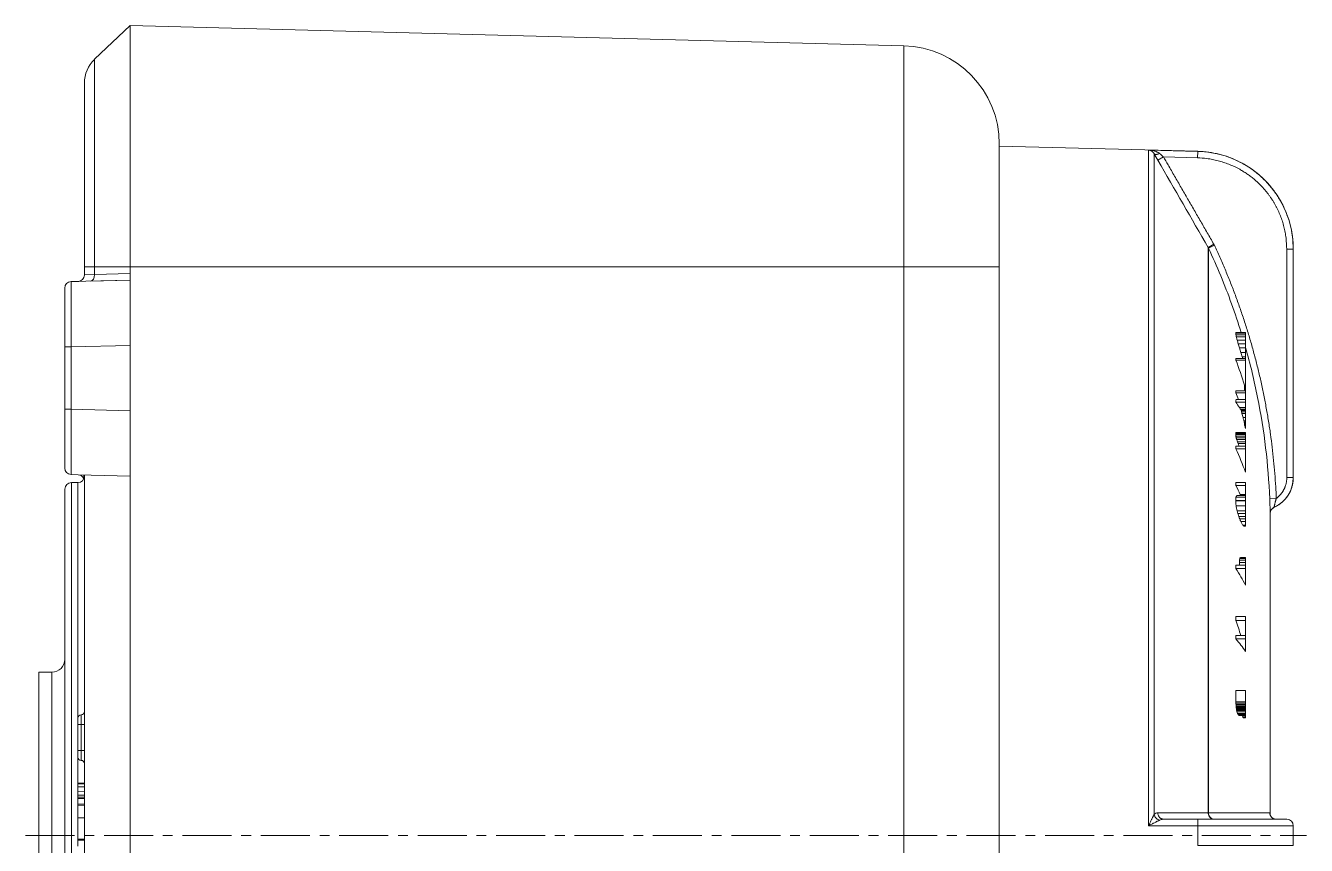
# Model space of a CAD drawing. Header units: millimetres. Extents: x -678 to 749, y -406 to 604.
# Drawn here: x 203.8 to 399.8, y -1.5 to 123.9 of the extents above; entities that cross this region are included whole.
import ezdxf

# ---------------------------------------------------------------- set-up
doc = ezdxf.new("R2010")
doc.units = ezdxf.units.MM
doc.linetypes.add('K5LT_AXLED', pattern=[12, 7.5, -1.5, 1.5, -1.5])
doc.linetypes.add('K5LT_THIN', pattern=[0])

# ---------------------------------------------------------------- blocks, each defined once
blk = doc.blocks.new('U10')
at = {"color": 7, "linetype": 'K5LT_THIN', "lineweight": 18}
for p, q in [((219.8, 123.93), (214.36, 118.77)), ((219.8, 123.93), (338.19, 120.83)), ((219.8, 123.93), (219.8, 87)), ((338.19, 120.83), (338.19, 87)), ((214.36, 118.77), (214.36, 87)), ((212.8, 115.14), (212.8, 87)), ((352.8, 105.83), (352.8, 87)), ((352.8, 105.5), (383.19, 104.7)), ((352.8, 105.5), (352.8, -69.58)), ((375.64, 104.89), (375.64, 1.51)), ((383.19, 104.69), (375.64, 104.89)), ((376.48, 104.35), (376.48, 3.21)), ((383.16, 103.69), (383.19, 104.69)), ((383.19, 104.69), (383.19, 104.7)), ((377.07, 103.33), (377.93, 103.83)), ((383.16, 103.69), (377.93, 103.83)), ((384.78, 89.97), (385.64, 90.47)), ((385.72, 90.32), (384.82, 89.89)), ((384.78, 89.97), (384.78, 3.48)), ((384.82, 89.89), (384.82, 3.48)), ((396.8, 54.79), (396.8, 89.7)), ((397.8, 89.7), (396.8, 89.7)), ((397.8, 89.7), (397.8, 89.71)), ((397.8, 54.79), (397.8, 89.7)), ((212.8, 87), (212.8, 85.79)), ((212.8, 87), (214.36, 87)), ((219.8, 87), (214.36, 87)), ((214.36, 87), (214.36, 85.84)), ((219.8, 87), (338.19, 87)), ((219.8, 87), (219.8, 85.98)), ((338.19, -87), (338.19, 87)), ((338.19, 87), (352.8, 87)), ((352.8, -87), (352.8, 87)), ((219.8, 85), (210.77, 84.76)), ((211.82, 84.79), (210.77, 84.76)), ((214.36, 85.84), (212.8, 85.79)), ((212.8, 85.78), (212.8, 85.79)), ((212.8, 85.79), (212.8, 85.79)), ((219.8, 85), (213.69, 84.84)), ((219.8, 85.98), (214.36, 85.84)), ((219.8, 85), (219.8, 85.98)), ((219.8, 85), (219.8, 75)), ((209.79, 74.77), (209.79, 83.76)), ((209.79, 74.77), (209.79, 83.76)), ((388.99, 76.87), (390.5, 76.87)), ((389.02, 76.95), (390.5, 76.95)), ((389.02, 76.64), (390.5, 76.64)), ((390.5, 76.95), (390.5, 76.87)), ((390.5, 76.87), (390.5, 76.64)), ((390.5, 76.64), (390.5, 76.29)), ((210.77, 74.77), (209.79, 74.77)), ((209.79, 74.77), (209.79, 65.23)), ((219.8, 75), (210.77, 74.77)), ((210.77, 74.77), (210.77, 65.23)), ((219.8, 65), (219.8, 75)), ((389.09, 76.29), (390.5, 76.29)), ((389.21, 75.82), (390.5, 75.82)), ((389.37, 75.24), (390.5, 75.24)), ((389.56, 74.62), (390.5, 74.62)), ((390.5, 76.29), (390.5, 75.82)), ((390.5, 75.82), (390.5, 75.24)), ((390.5, 75.24), (390.5, 74.62)), ((390.5, 74.62), (390.5, 73.92)), ((389.02, 73), (390.5, 73)), ((389.02, 72.75), (390.5, 72.75)), ((389.78, 73.92), (390.5, 73.92)), ((389.99, 73.26), (390.5, 73.26)), ((390.5, 73.92), (390.5, 73.26)), ((390.5, 73.26), (390.5, 73)), ((390.5, 73), (390.5, 72.75)), ((390.5, 72.75), (390.5, 68.91)), ((390.33, 68.91), (390.5, 68.91)), ((390.5, 68.91), (390.5, 68.28)), ((389.02, 68.06), (390.5, 68.06)), ((389.02, 67.72), (390.5, 67.72)), ((389.02, 66.71), (390.5, 66.71)), ((390.33, 68.28), (390.5, 68.28)), ((390.4, 68.06), (390.33, 68.28)), ((390.5, 68.28), (390.5, 68.06)), ((390.5, 68.06), (390.5, 67.72)), ((390.5, 67.72), (390.5, 66.71)), ((390.5, 66.71), (390.5, 66.29)), ((209.79, 65.23), (210.77, 65.23)), ((209.79, 56.24), (209.79, 65.23)), ((209.79, 56.24), (209.79, 65.23)), ((210.77, 65.23), (219.8, 65)), ((219.8, 65), (219.8, 55)), ((389.01, 66.29), (390.5, 66.29)), ((389.54, 65.48), (390.5, 65.48)), ((389.74, 65.22), (390.5, 65.22)), ((389.77, 65.2), (390.5, 65.2)), ((389.84, 65.03), (390.5, 65.03)), ((389.88, 64.82), (390.5, 64.82)), ((390.5, 66.29), (390.5, 65.48)), ((390.5, 65.48), (390.5, 65.22)), ((390.5, 65.22), (390.5, 65.2)), ((390.5, 65.2), (390.5, 65.03)), ((390.5, 65.03), (390.5, 64.82)), ((390.5, 64.82), (390.5, 64.6)), ((389.94, 64.6), (390.5, 64.6)), ((390.11, 63.96), (390.5, 63.96)), ((390.25, 63.46), (390.5, 63.46)), ((390.29, 63.25), (390.5, 63.25)), ((390.3, 63.23), (390.29, 63.25)), ((390.3, 63.23), (390.5, 63.23)), ((390.32, 63.07), (390.5, 63.07)), ((390.33, 62.89), (390.5, 62.89)), ((390.33, 62.89), (390.5, 62.89)), ((390.33, 62.89), (390.33, 62.89)), ((390.33, 62.89), (390.5, 62.89)), ((390.33, 62.89), (390.33, 62.89)), ((390.33, 62.89), (390.33, 62.89)), ((390.33, 62.89), (390.33, 62.89)), ((390.33, 62.89), (390.5, 62.89)), ((390.33, 62.89), (390.5, 62.89)), ((390.33, 62.88), (390.33, 62.89)), ((390.33, 62.87), (390.33, 62.88)), ((390.33, 62.88), (390.5, 62.88)), ((390.33, 62.88), (390.33, 62.88)), ((390.33, 62.88), (390.5, 62.88)), ((390.33, 62.87), (390.5, 62.87)), ((390.33, 62.86), (390.33, 62.87)), ((390.33, 62.85), (390.33, 62.86)), ((390.33, 62.86), (390.5, 62.86)), ((390.33, 62.85), (390.5, 62.85)), ((390.33, 62.84), (390.33, 62.85)), ((390.33, 62.83), (390.33, 62.84)), ((390.33, 62.84), (390.5, 62.84)), ((390.33, 62.83), (390.33, 62.83)), ((390.33, 62.82), (390.33, 62.83)), ((390.33, 62.83), (390.5, 62.83)), ((390.33, 62.83), (390.5, 62.83)), ((390.33, 62.82), (390.5, 62.82)), ((390.33, 62.8), (390.33, 62.82)), ((390.33, 62.8), (390.5, 62.8)), ((390.33, 62.79), (390.33, 62.8)), ((390.33, 62.79), (390.5, 62.79)), ((390.33, 62.78), (390.33, 62.79)), ((390.33, 62.77), (390.33, 62.78)), ((390.33, 62.78), (390.5, 62.78)), ((390.33, 62.78), (390.33, 62.78)), ((390.33, 62.78), (390.5, 62.78)), ((390.33, 62.77), (390.5, 62.77)), ((390.33, 62.76), (390.33, 62.77)), ((390.33, 62.77), (390.5, 62.77)), ((390.33, 62.77), (390.33, 62.77)), ((390.33, 62.76), (390.33, 62.76)), ((390.33, 62.76), (390.5, 62.76)), ((390.33, 62.76), (390.5, 62.76)), ((390.5, 64.6), (390.5, 63.96)), ((390.5, 63.96), (390.5, 63.46)), ((390.5, 63.46), (390.5, 63.25)), ((390.5, 63.25), (390.5, 63.23)), ((390.5, 63.23), (390.5, 63.07)), ((390.5, 63.07), (390.5, 62.89)), ((390.5, 62.89), (390.5, 62.89)), ((390.5, 62.89), (390.5, 62.89)), ((390.5, 62.89), (390.5, 62.89)), ((390.5, 62.89), (390.5, 62.88)), ((390.5, 62.89), (390.5, 62.89)), ((390.5, 62.88), (390.5, 62.88)), ((390.5, 62.88), (390.5, 62.87)), ((390.5, 62.87), (390.5, 62.86)), ((390.5, 62.86), (390.5, 62.85)), ((390.5, 62.85), (390.5, 62.84)), ((390.5, 62.84), (390.5, 62.83)), ((390.5, 62.83), (390.5, 62.82)), ((390.5, 62.83), (390.5, 62.83)), ((390.5, 62.82), (390.5, 62.8)), ((390.5, 62.8), (390.5, 62.79)), ((390.5, 62.79), (390.5, 62.78)), ((390.5, 62.78), (390.5, 62.77)), ((390.5, 62.78), (390.5, 62.78)), ((390.5, 62.77), (390.5, 62.76)), ((390.5, 62.77), (390.5, 62.77)), ((390.5, 62.76), (390.5, 62.3)), ((390.5, 62.76), (390.5, 62.76)), ((388.99, 61.5), (390.5, 61.5)), ((388.99, 61.38), (390.5, 61.38)), ((389.01, 61.65), (390.5, 61.65)), ((389.01, 61.13), (390.5, 61.13)), ((389.06, 60.87), (390.5, 60.87)), ((390.49, 62.3), (390.5, 62.3)), ((390.5, 61.65), (390.5, 61.5)), ((390.5, 61.5), (390.5, 61.38)), ((390.5, 61.38), (390.5, 61.13)), ((390.5, 61.13), (390.5, 60.87)), ((390.5, 60.87), (390.5, 60.58)), ((389.02, 59.6), (390.5, 59.6)), ((389.02, 59.19), (390.5, 59.19)), ((389.13, 60.58), (390.5, 60.58)), ((389.24, 60.27), (390.5, 60.27)), ((389.35, 59.97), (390.5, 59.97)), ((390.5, 60.58), (390.5, 60.27)), ((390.5, 60.27), (390.5, 59.97)), ((390.5, 59.97), (390.5, 59.6)), ((390.5, 59.6), (390.5, 59.19)), ((390.5, 59.19), (390.5, 55.59)), ((211.82, 55.21), (210.77, 55.24)), ((210.77, 55.24), (211.82, 55.21)), ((211.82, 55.21), (219.8, 55)), ((212.8, 55.18), (212.8, -55.18)), ((219.8, 55), (219.8, -55)), ((390.49, 55.59), (390.5, 55.59)), ((209.8, 0), (209.8, 53)), ((211.8, 54), (210.8, 54)), ((210.8, 0), (210.8, 54)), ((211.8, 17.99), (211.8, 54)), ((389, 54.01), (390.5, 54.01)), ((389.01, 53.54), (390.5, 53.54)), ((390.5, 54.01), (390.5, 53.54)), ((390.5, 53.54), (390.5, 52.19)), ((396.8, 54.79), (397.8, 54.79)), ((397.8, 54.79), (397.8, 54.79)), ((388.99, 51.29), (390.5, 51.29)), ((388.99, 51.21), (388.99, 51.29)), ((388.99, 51.21), (390.5, 51.21)), ((389.05, 51.8), (390.5, 51.8)), ((389.18, 52.01), (390.5, 52.01)), ((389.22, 52.01), (390.5, 52.01)), ((389.68, 52.19), (390.5, 52.19)), ((389.68, 52.01), (389.68, 52.19)), ((390.5, 52.19), (390.5, 52.01)), ((390.5, 52.01), (390.5, 52.01)), ((390.5, 52.01), (390.5, 51.8)), ((390.5, 51.8), (390.5, 51.29)), ((390.5, 51.29), (390.5, 51.21)), ((390.5, 51.21), (390.5, 50.47)), ((394.19, 51.54), (395.19, 51.58)), ((389.05, 50.47), (390.5, 50.47)), ((389.2, 49.68), (390.5, 49.68)), ((389.32, 49.26), (390.5, 49.26)), ((390.5, 50.47), (390.5, 49.68)), ((390.5, 49.68), (390.5, 49.26)), ((390.5, 49.26), (390.5, 48.83)), ((394.85, 50.23), (394.85, 50.23)), ((394.85, 50.23), (394.85, 50.23)), ((389.45, 48.83), (390.5, 48.83)), ((389.6, 48.44), (390.5, 48.44)), ((389.78, 48.04), (390.5, 48.04)), ((390.1, 47.48), (390.5, 47.48)), ((390.3, 47.34), (390.5, 47.34)), ((390.5, 48.83), (390.5, 48.44)), ((390.5, 48.44), (390.5, 48.04)), ((390.5, 48.04), (390.5, 47.48)), ((390.5, 47.48), (390.5, 47.34)), ((394.28, 47.5), (394.28, 3.1)), ((394.28, 43.88), (394.28, 47.5)), ((389.02, 41.38), (390.5, 41.38)), ((389.55, 41.78), (390.5, 41.78)), ((389.56, 42.15), (390.5, 42.15)), ((389.62, 42.4), (390.5, 42.4)), ((389.7, 42.52), (390.5, 42.52)), ((389.74, 42.53), (390.5, 42.53)), ((390.5, 42.53), (390.5, 42.52)), ((390.5, 42.52), (390.5, 42.4)), ((390.5, 42.4), (390.5, 42.15)), ((390.5, 42.15), (390.5, 41.78)), ((390.5, 41.78), (390.5, 41.38)), ((390.5, 41.38), (390.5, 40.85)), ((389.02, 40.85), (390.5, 40.85)), ((390.5, 40.85), (390.5, 38.32)), ((390.49, 38.32), (390.5, 38.32)), ((389.01, 33.5), (390.5, 33.5)), ((390.5, 33.5), (390.5, 32.92)), ((389.02, 32.92), (390.5, 32.92)), ((390.5, 32.92), (390.5, 30.61)), ((389.01, 30.09), (390.5, 30.09)), ((389.02, 30.61), (390.5, 30.61)), ((390.5, 30.61), (390.5, 30.09)), ((390.5, 30.09), (390.5, 28.19)), ((390.49, 28.19), (390.5, 28.19)), ((207.8, 25), (205.8, 25)), ((205.8, 0), (205.8, 25)), ((207.8, 0), (207.8, 25)), ((389.02, 22.22), (390.5, 22.22)), ((390.5, 22.22), (390.5, 20.47)), ((389.02, 20.47), (390.5, 20.47)), ((389.02, 20.25), (390.5, 20.25)), ((389.03, 20.06), (390.5, 20.06)), ((389.04, 19.87), (390.5, 19.87)), ((389.05, 19.71), (390.5, 19.71)), ((390.5, 20.47), (390.5, 20.25)), ((390.5, 20.25), (390.5, 20.06)), ((390.5, 20.06), (390.5, 19.87)), ((390.5, 19.87), (390.5, 19.71)), ((390.5, 19.71), (390.5, 19.55)), ((211.8, 17), (211.8, 17.99)), ((212.31, 18.49), (212.29, 18.49)), ((212.29, 17), (212.29, 18.49)), ((212.31, 17), (212.31, 18.49)), ((389.06, 19.55), (390.5, 19.55)), ((389.08, 19.41), (390.5, 19.41)), ((389.1, 19.27), (390.5, 19.27)), ((389.12, 19.15), (390.5, 19.15)), ((389.18, 18.93), (390.5, 18.93)), ((389.27, 18.7), (390.5, 18.7)), ((389.36, 18.52), (390.5, 18.52)), ((389.47, 18.4), (390.5, 18.4)), ((389.57, 18.36), (390.5, 18.36)), ((390.05, 18.18), (390.5, 18.18)), ((390.14, 18.07), (390.5, 18.07)), ((390.22, 18.03), (390.5, 18.03)), ((390.5, 19.55), (390.5, 19.41)), ((390.5, 19.41), (390.5, 19.27)), ((390.5, 19.27), (390.5, 19.15)), ((390.5, 19.15), (390.5, 18.93)), ((390.5, 18.93), (390.5, 18.7)), ((390.5, 18.7), (390.5, 18.52)), ((390.5, 18.52), (390.5, 18.4)), ((390.5, 18.4), (390.5, 18.36)), ((390.5, 18.36), (390.5, 18.18)), ((390.5, 18.18), (390.5, 18.07)), ((390.5, 18.07), (390.5, 18.03)), ((211.8, 13), (211.8, 17)), ((212.29, 17), (211.8, 17)), ((212.31, 17), (212.29, 17)), ((212.29, 13), (212.29, 17)), ((212.31, 17), (212.31, 13)), ((212.8, 17), (212.31, 17)), ((212.29, 13), (211.8, 13)), ((211.8, 12.01), (211.8, 13)), ((211.8, 8.01), (211.8, 12.01)), ((212.31, 13), (212.29, 13)), ((212.29, 11.51), (212.29, 13)), ((212.31, 11.51), (212.31, 13)), ((212.8, 13), (212.31, 13)), ((212.31, 11.51), (212.29, 11.51)), ((212.8, 8.03), (211.8, 8.01)), ((211.8, 8.01), (211.8, 7.88)), ((212.8, 7.91), (211.8, 7.88)), ((211.8, 7.47), (211.8, 7.88)), ((212.8, 7.48), (211.8, 7.47)), ((211.8, 6.75), (211.8, 7.47)), ((212.8, 6.77), (211.8, 6.75)), ((211.8, 6.16), (211.8, 6.75)), ((212.8, 6.18), (211.8, 6.16)), ((211.8, 5.86), (211.8, 6.16)), ((212.8, 5.88), (211.8, 5.86)), ((211.8, 5.68), (211.8, 5.86)), ((212.8, 5.69), (211.8, 5.68)), ((211.8, 4.85), (211.8, 5.68)), ((211.8, 4.65), (211.8, 4.85)), ((212.8, 4.83), (211.8, 4.85)), ((212.8, 4.63), (211.8, 4.65)), ((211.8, 2.74), (211.8, 4.65)), ((212.8, 2.76), (211.8, 2.74)), ((211.8, 2.7), (211.8, 2.74)), ((212.8, 2.73), (211.8, 2.7)), ((211.8, -0.56), (211.8, 2.7)), ((384.78, 3.48), (377.07, 3.48)), ((383.16, 2.5), (377.93, 2.5)), ((396.8, 2.5), (383.16, 2.5)), ((384.82, 3.48), (384.78, 3.48)), ((394.23, 3.28), (394.23, 3.28)), ((383.19, 1.51), (375.64, 1.51)), ((383.19, -1.51), (383.19, 1.51)), ((397.8, -1.5), (397.8, 1.5)), ((397.8, -1.5), (397.8, 1.5)), ((205.8, -25), (205.8, 0)), ((207.8, -25), (207.8, 0)), ((209.8, -53), (209.8, 0)), ((210.8, -54), (210.8, 0)), ((212.8, -0.54), (211.8, -0.56)), ((211.8, -0.72), (211.8, -0.56)), ((212.8, -0.71), (211.8, -0.72)), ((211.8, -1.62), (211.8, -0.72))]:
    blk.add_line(p, q, dxfattribs=at)
at = {"color": 30, "linetype": 'K5LT_AXLED', "lineweight": 18, "true_color": 0xff8000}
blk.add_line((203.8, 0), (399.8, 0), dxfattribs=at)
at = {"color": 7, "linetype": 'K5LT_THIN', "lineweight": 18}
for centre, radius, start, end in [((337.8, 105.83), 15, 0, 88.5), ((217.8, 115.14), 5, 133.5, 180), ((382.8, 89.71), 15, 0, 88.5), ((383.91, 89.47), 1, 25.0768, 29.9447), ((210.79, 83.76), 1, 91.5, 180), ((211.8, 85.79), 1, 271.5, 0), ((211.8, 85.79), 1, 271.5009, 278.6165), ((211.8, 85.79), 1, 271.5, 271.5009), ((211.8, 85.79), 1, 353.4518, 0), ((351.38, 72.87), 37.64, 359.8223, 0.2038), ((348.76, 69.03), 41.57, 358.9755, 359.8392), ((322.45, 67.31), 66.58, 359.124, 359.4806), ((322.42, 67.31), 66.6, 0.3529, 0.6398), ((319.4, 38.51), 74.96, 18.5086, 18.8803), ((288.93, 60.26), 100.09, 359.388, 359.622), ((454.21, 86.44), 70.05, 202.1972, 202.5288), ((210.79, 56.24), 1, 180, 268.5), ((210.79, 56.24), 1, 180, 268.5), ((211.8, 55), 1, 270, 0), ((211.8, 54.21), 1, 88.4991, 88.5), ((211.8, 54.21), 1, 23.2946, 88.4991), ((210.8, 53), 1, 90, 180), ((254.11, 51.86), 134.91, 0.7123, 0.9141), ((392.8, 54.79), 5, 294.6231, 359.9999), ((392.8, 54.79), 5, 294.6205, 359.9999), ((395.26, 49.31), 1, 114.2506, 181.0295), ((395.26, 49.31), 1, 114.2463, 181.042), ((395.26, 49.32), 0.998, 173.4177, 180.9608), ((395.26, 49.32), 0.998, 177.4267, 180.9654), ((395.26, 49.31), 1, 177.538, 181.042), ((294.28, 47.5), 100, 0, 1.0295), ((395.26, 49.32), 0.998, 114.1717, 127.5403), ((395.26, 49.32), 0.998, 114.1758, 127.1784), ((395.26, 49.31), 1, 114.2464, 127.2362), ((220.38, 42.3), 168.64, 359.509, 359.6893), ((191.47, 31.79), 197.55, 0.3278, 0.4945), ((191.46, 31.79), 197.56, 359.5064, 359.6575), ((207.8, 27), 2, 270, 0), ((169.47, 20.58), 219.55, 359.9727, 0.4281), ((398.02, 20.36), 9, 181.895, 183.1072), ((395.42, 20.22), 6.39, 183.1061, 184.5458), ((395.23, 20.2), 6.2, 184.544, 186.0314), ((212.3, 17.99), 0.5, 91.5, 180), ((212.3, 18.99), 0.5, 271.5, 0), ((212.3, 12.01), 0.5, 180, 268.5), ((212.3, 11.01), 0.5, 0, 88.5), ((396.8, 1.5), 1, 0, 90), ((396.8, 1.5), 1, 0, 90)]:
    blk.add_arc(centre, radius, start, end, dxfattribs=at)
for centre, major_axis, ratio, start_param, end_param in [((210.79, 74.76), (0.03, -10), 0.002615, 3.141654, 4.711765), ((213.67, 85.84), (0.026, -1), 0.68823, 0, 1.552776), ((210.79, 65.24), (-0.03, -10), 0.002615, 4.713013, 6.283124)]:
    blk.add_ellipse(centre, major_axis=major_axis, ratio=ratio, start_param=start_param, end_param=end_param, dxfattribs=at)
for points, knots in [([(376.48, 104.35), (376.46, 104.39), (376.43, 104.45), (376.37, 104.52), (376.31, 104.59), (376.25, 104.64), (376.18, 104.7), (376.1, 104.75), (376, 104.8), (375.89, 104.85), (375.77, 104.88), (375.69, 104.89), (375.64, 104.89)], [0, 0, 0, 0, 1.084483, 2.084168, 2.999055, 3.884505, 4.936497, 6.1989, 7.693959, 9.328401, 11.12295, 13, 13, 13, 13]), ([(377.34, 104.35), (377.3, 104.38), (377.22, 104.45), (377.1, 104.52), (376.98, 104.58), (376.86, 104.64), (376.73, 104.69), (376.55, 104.75), (376.36, 104.8), (376.13, 104.85), (375.89, 104.88), (375.73, 104.89), (375.64, 104.89)], [0, 0, 0, 0, 1.11035, 2.101741, 3.005185, 3.863571, 4.919461, 6.211082, 7.74372, 9.385074, 11.153225, 13, 13, 13, 13]), ([(376.48, 104.35), (376.5, 104.33), (376.54, 104.28), (376.63, 104.24), (376.73, 104.22), (376.85, 104.22), (376.98, 104.24), (377.14, 104.28), (377.26, 104.32), (377.34, 104.35)], [0, 0, 0, 0, 1.574547, 3.003624, 4.268344, 5.574065, 6.838562, 8.080723, 10, 10, 10, 10]), ([(377.93, 103.83), (377.9, 103.86), (377.86, 103.9), (377.8, 103.94), (377.77, 103.97), (377.73, 104.01), (377.68, 104.05), (377.63, 104.1), (377.51, 104.2), (377.41, 104.29), (377.34, 104.35)], [0, 0, 0, 0, 1.653459, 2.271519, 2.892631, 3.54565, 4.364378, 5.387311, 6.781477, 11, 11, 11, 11]), ([(397.8, 89.7), (397.8, 90.38), (397.71, 91.65), (397.36, 93.43), (396.85, 95.02), (396.19, 96.53), (395.35, 97.96), (394.36, 99.3), (393.23, 100.52), (391.99, 101.59), (390.66, 102.5), (389.29, 103.25), (387.88, 103.84), (386.41, 104.29), (384.84, 104.59), (383.75, 104.68), (383.19, 104.69)], [0, 0, 0, 0, 1.499825, 2.807892, 3.977529, 5.177201, 6.41404, 7.629507, 8.846711, 10.055028, 11.244671, 12.378873, 13.497773, 14.588981, 15.768605, 17, 17, 17, 17]), ([(385.64, 90.47), (385.64, 90.48), (385.63, 90.49), (385.3, 91.07), (384.96, 91.65), (384.3, 92.8), (383.96, 93.38), (383.3, 94.54), (382.96, 95.11), (382.3, 96.27), (381.96, 96.85), (381.3, 98), (380.96, 98.58), (380.3, 99.73), (379.97, 100.31), (379.3, 101.47), (378.97, 102.04), (378.4, 103.02), (378.17, 103.43), (377.93, 103.83)], [0.539787, 0.539787, 0.539787, 0.539787, 0.55551, 0.55551, 1.66653, 1.66653, 2.77755, 2.77755, 3.888571, 3.888571, 4.999591, 4.999591, 6.110611, 6.110611, 7.221632, 7.221632, 8.332652, 8.332652, 9.109091, 9.109091, 9.109091, 9.109091]), ([(396.8, 89.7), (396.76, 90.27), (396.76, 90.86), (396.65, 91.72), (396.61, 92.01), (396.5, 92.58), (396.44, 92.87), (396.29, 93.44), (396.21, 93.72), (396.03, 94.28), (395.93, 94.56), (395.72, 95.1), (395.6, 95.37), (395.42, 95.76), (395.35, 95.89), (395.22, 96.16), (395.15, 96.29), (395.01, 96.55), (394.94, 96.67), (394.79, 96.92), (394.72, 97.05), (394.56, 97.29), (394.48, 97.42), (394.31, 97.67), (394.22, 97.79), (394.05, 98.03), (393.97, 98.14), (393.79, 98.37), (393.7, 98.48), (393.52, 98.7), (393.42, 98.82), (393.22, 99.04), (393.12, 99.16), (392.91, 99.38), (392.81, 99.48), (392.6, 99.7), (392.49, 99.8), (392.27, 100.01), (392.16, 100.11), (391.95, 100.29), (391.84, 100.39), (391.57, 100.62), (391.39, 100.75), (391.05, 101.01), (390.87, 101.14), (390.52, 101.38), (390.33, 101.5), (389.96, 101.73), (389.78, 101.84), (389.46, 102.02), (389.32, 102.09), (389.05, 102.23), (388.91, 102.3), (388.5, 102.49), (388.23, 102.61), (387.68, 102.82), (387.41, 102.92), (386.85, 103.1), (386.57, 103.18), (386, 103.33), (385.72, 103.39), (385.15, 103.5), (384.86, 103.55), (384.1, 103.65), (383.63, 103.68), (383.17, 103.69), (383.17, 103.69), (383.16, 103.69)], [0.649185, 0.649185, 0.649185, 0.649185, 1.831684, 1.831684, 2.426915, 2.426915, 3.02906, 3.02906, 3.621761, 3.621761, 4.226612, 4.226612, 4.816653, 4.816653, 5.118029, 5.118029, 5.424316, 5.424316, 5.715168, 5.715168, 6.01134, 6.01134, 6.313434, 6.313434, 6.622149, 6.622149, 6.910432, 6.910432, 7.205611, 7.205611, 7.508502, 7.508502, 7.82009, 7.82009, 8.123476, 8.123476, 8.436828, 8.436828, 8.731377, 8.731377, 9.018118, 9.018118, 9.468407, 9.468407, 9.903189, 9.903189, 10.352095, 10.352095, 10.788299, 10.788299, 11.104398, 11.104398, 11.415202, 11.415202, 12.021725, 12.021725, 12.613398, 12.613398, 13.217318, 13.217318, 13.811623, 13.811623, 14.40597, 14.40597, 15.364654, 15.364654, 15.364978, 15.364978, 15.364978, 15.364978]), ([(385.72, 90.32), (385.72, 90.33), (385.71, 90.34), (385.69, 90.38), (385.68, 90.4), (385.66, 90.44), (385.65, 90.46), (385.64, 90.47)], [3.756421, 3.756421, 3.756421, 3.756421, 3.999327, 3.999327, 4.509907, 4.509907, 4.800856, 4.800856, 4.800856, 4.800856]), ([(385.72, 90.32), (385.86, 90.02), (386, 89.72), (386.27, 89.12), (386.41, 88.82), (386.69, 88.2), (386.82, 87.89), (387.09, 87.27), (387.22, 86.96), (387.48, 86.34), (387.61, 86.03), (387.87, 85.41), (387.99, 85.1), (388.24, 84.47), (388.36, 84.16), (388.61, 83.53), (388.73, 83.22), (388.96, 82.59), (389.08, 82.27), (389.31, 81.64), (389.42, 81.32), (389.65, 80.69), (389.76, 80.37), (389.97, 79.73), (390.08, 79.41), (390.29, 78.77), (390.4, 78.45), (390.6, 77.81), (390.7, 77.49), (390.9, 76.85), (391, 76.52), (391.19, 75.88), (391.28, 75.55), (391.47, 74.91), (391.56, 74.58), (391.74, 73.93), (391.82, 73.61), (392, 72.96), (392.08, 72.63), (392.25, 71.98), (392.33, 71.65), (392.49, 71), (392.57, 70.67), (392.72, 70.02), (392.79, 69.69), (392.94, 69.03), (393.01, 68.7), (393.15, 68.04), (393.22, 67.71), (393.42, 66.72), (393.54, 66.06), (393.78, 64.74), (393.9, 64.07), (394.11, 62.74), (394.21, 62.08), (394.4, 60.74), (394.48, 60.08), (394.64, 58.74), (394.72, 58.07), (394.85, 56.73), (394.91, 56.06), (395.02, 54.72), (395.06, 54.05), (395.14, 52.78), (395.16, 52.18), (395.19, 51.58)], [0.56013, 0.56013, 0.56013, 0.56013, 1.089338, 1.089338, 1.632148, 1.632148, 2.177377, 2.177377, 2.720252, 2.720252, 3.265409, 3.265409, 3.808341, 3.808341, 4.35345, 4.35345, 4.896459, 4.896459, 5.441515, 5.441515, 5.984596, 5.984596, 6.529612, 6.529612, 7.072774, 7.072774, 7.617706, 7.617706, 8.160906, 8.160906, 8.705783, 8.705783, 9.249047, 9.249047, 9.793871, 9.793871, 10.337199, 10.337199, 10.881971, 10.881971, 11.425363, 11.425363, 11.970077, 11.970077, 12.513527, 12.513527, 13.058185, 13.058185, 13.601696, 13.601696, 14.689872, 14.689872, 15.778042, 15.778042, 16.866211, 16.866211, 17.954406, 17.954406, 19.0426, 19.0426, 20.130815, 20.130815, 21.219011, 21.219011, 22.18634, 22.18634, 22.18634, 22.18634]), ([(389.02, 76.95), (389.01, 76.95), (389, 76.94), (388.99, 76.9), (388.99, 76.87)], [0, 0, 0, 0, 2.385369, 5, 5, 5, 5]), ([(388.99, 76.87), (388.99, 76.83), (389, 76.75), (389.01, 76.66), (389.02, 76.64)], [0, 0, 0, 0, 3.871244, 5, 5, 5, 5]), ([(389.02, 76.64), (389.03, 76.56), (389.05, 76.44), (389.08, 76.31), (389.09, 76.29)], [0, 0, 0, 0, 4.144069, 5, 5, 5, 5]), ([(389.54, 65.48), (389.59, 65.4), (389.66, 65.3), (389.72, 65.24), (389.74, 65.22)], [0, 0, 0, 0, 3.19281, 5, 5, 5, 5]), ([(390.3, 63.23), (390.31, 63.2), (390.32, 63.14), (390.32, 63.09), (390.32, 63.07)], [0, 0, 0, 0, 2.629359, 5, 5, 5, 5]), ([(390.32, 63.07), (390.33, 63.03), (390.33, 62.97), (390.33, 62.91), (390.33, 62.89)], [0, 0, 0, 0, 2.901578, 5, 5, 5, 5]), ([(388.99, 61.38), (388.99, 61.33), (388.99, 61.25), (389, 61.16), (389.01, 61.13)], [0, 0, 0, 0, 3.278934, 5, 5, 5, 5]), ([(389.01, 61.13), (389.01, 61.1), (389.03, 61.01), (389.04, 60.92), (389.06, 60.87)], [0, 0, 0, 0, 2.07198, 5, 5, 5, 5]), ([(389.06, 60.87), (389.06, 60.83), (389.09, 60.73), (389.11, 60.64), (389.13, 60.58)], [0, 0, 0, 0, 1.898995, 5, 5, 5, 5]), ([(397.8, 54.79), (397.8, 54.57), (397.77, 54.17), (397.67, 53.62), (397.52, 53.12), (397.32, 52.64), (397.07, 52.17), (396.77, 51.73), (396.41, 51.31), (396.01, 50.94), (395.5, 50.56), (395.1, 50.34), (394.85, 50.23)], [0, 0, 0, 0, 1.448604, 2.715787, 3.837379, 4.995919, 6.213873, 7.439164, 8.671743, 9.907589, 11.138926, 13, 13, 13, 13]), ([(396.8, 54.79), (396.8, 54.75), (396.8, 54.71), (396.8, 54.63), (396.79, 54.59), (396.79, 54.47), (396.78, 54.39), (396.76, 54.23), (396.75, 54.15), (396.72, 54), (396.7, 53.92), (396.66, 53.75), (396.64, 53.67), (396.59, 53.5), (396.56, 53.42), (396.52, 53.31), (396.5, 53.27), (396.47, 53.19), (396.45, 53.15), (396.41, 53.07), (396.39, 53.03), (396.36, 52.96), (396.34, 52.92), (396.3, 52.84), (396.28, 52.81), (396.23, 52.74), (396.21, 52.7), (396.17, 52.63), (396.14, 52.59), (396.1, 52.53), (396.08, 52.49), (396.03, 52.43), (396.01, 52.4), (395.97, 52.35), (395.95, 52.32), (395.91, 52.27), (395.89, 52.24), (395.84, 52.19), (395.82, 52.16), (395.77, 52.11), (395.75, 52.09), (395.71, 52.04), (395.69, 52.02), (395.64, 51.97), (395.62, 51.95), (395.57, 51.91), (395.55, 51.88), (395.49, 51.83), (395.46, 51.8), (395.39, 51.74), (395.36, 51.71), (395.29, 51.66), (395.26, 51.63), (395.21, 51.6), (395.2, 51.59), (395.19, 51.58)], [2.857386, 2.857386, 2.857386, 2.857386, 3.236942, 3.236942, 3.61795, 3.61795, 4.381795, 4.381795, 5.140276, 5.140276, 5.907208, 5.907208, 6.756896, 6.756896, 7.556731, 7.556731, 7.966855, 7.966855, 8.382629, 8.382629, 8.784354, 8.784354, 9.192509, 9.192509, 9.59368, 9.59368, 10.002332, 10.002332, 10.391051, 10.391051, 10.787824, 10.787824, 11.106855, 11.106855, 11.431989, 11.431989, 11.763848, 11.763848, 12.103103, 12.103103, 12.399511, 12.399511, 12.70244, 12.70244, 13.020227, 13.020227, 13.330465, 13.330465, 13.762775, 13.762775, 14.182689, 14.182689, 14.586983, 14.586983, 14.725649, 14.725649, 14.725649, 14.725649]), ([(389.05, 51.8), (389.03, 51.75), (389.01, 51.66), (389, 51.49), (388.99, 51.36), (388.99, 51.29)], [0, 0, 0, 0, 2.218107, 3.946083, 6, 6, 6, 6]), ([(388.99, 51.21), (389, 51.05), (389.01, 50.8), (389.04, 50.54), (389.05, 50.47)], [0, 0, 0, 0, 3.697116, 5, 5, 5, 5]), ([(389.18, 52.01), (389.16, 52), (389.13, 51.98), (389.08, 51.91), (389.06, 51.85), (389.05, 51.8)], [0, 0, 0, 0, 2.388146, 3.490594, 6, 6, 6, 6]), ([(394.19, 51.54), (394.19, 51.51), (394.2, 51.46), (394.2, 51.39), (394.2, 51.31), (394.21, 51.16), (394.22, 50.94), (394.22, 50.68), (394.23, 50.45), (394.24, 50.24), (394.24, 50.04), (394.25, 49.86), (394.25, 49.7), (394.26, 49.57), (394.26, 49.46), (394.26, 49.38), (394.26, 49.33), (394.26, 49.3), (394.26, 49.3), (394.26, 49.3)], [0, 0, 0, 0, 0.533138, 1.009654, 1.473477, 2.029486, 4.11507, 5.598746, 7.157426, 8.641417, 10.065595, 11.508043, 12.874598, 14.226876, 15.516359, 16.78504, 17.966265, 19.018933, 20, 20, 20, 20]), ([(395.19, 51.58), (395.19, 51.56), (395.17, 51.52), (395.15, 51.45), (395.12, 51.35), (395.08, 51.21), (395.04, 51.05), (395, 50.89), (394.96, 50.74), (394.93, 50.61), (394.91, 50.49), (394.89, 50.4), (394.87, 50.32), (394.86, 50.27), (394.86, 50.25), (394.85, 50.23), (394.85, 50.23), (394.85, 50.23), (394.85, 50.23), (394.85, 50.23)], [0, 0, 0, 0, 0.51457, 1.213534, 2.151409, 3.624529, 5.318339, 7.167913, 8.881208, 10.600034, 12.236517, 13.864012, 15.398111, 16.872331, 18.003958, 18.76666, 19.175849, 19.512071, 20, 20, 20, 20]), ([(389.05, 50.47), (389.07, 50.37), (389.11, 50.11), (389.16, 49.84), (389.2, 49.68)], [0, 0, 0, 0, 1.970141, 5, 5, 5, 5]), ([(389.78, 48.04), (389.81, 47.97), (389.92, 47.75), (390.03, 47.58), (390.1, 47.48)], [0, 0, 0, 0, 1.383807, 5, 5, 5, 5]), ([(390.1, 47.48), (390.12, 47.46), (390.16, 47.41), (390.23, 47.36), (390.27, 47.34), (390.3, 47.34)], [0, 0, 0, 0, 1.701564, 3.122782, 6, 6, 6, 6]), ([(389.56, 42.15), (389.56, 42.12), (389.55, 42), (389.55, 41.87), (389.55, 41.78)], [0, 0, 0, 0, 1.600614, 5, 5, 5, 5]), ([(389.62, 42.4), (389.6, 42.36), (389.58, 42.28), (389.57, 42.19), (389.56, 42.15)], [0, 0, 0, 0, 2.904464, 5, 5, 5, 5]), ([(389.7, 42.52), (389.69, 42.51), (389.65, 42.48), (389.63, 42.43), (389.62, 42.4)], [0, 0, 0, 0, 2.511442, 5, 5, 5, 5]), ([(376.48, 3.21), (376.46, 3.17), (376.43, 3.09), (376.37, 2.97), (376.31, 2.86), (376.25, 2.74), (376.18, 2.6), (376.1, 2.43), (376, 2.23), (375.85, 1.93), (375.73, 1.68), (375.64, 1.51)], [0, 0, 0, 0, 1.001061, 1.923847, 2.768358, 3.585697, 4.556766, 5.722062, 7.102116, 8.610832, 12, 12, 12, 12]), ([(377.34, 2.36), (377.3, 2.34), (377.22, 2.31), (377.1, 2.25), (376.98, 2.19), (376.86, 2.13), (376.66, 2.03), (376.41, 1.9), (376.05, 1.72), (375.81, 1.6), (375.64, 1.51)], [0, 0, 0, 0, 0.939527, 1.778396, 2.542848, 3.269175, 4.162621, 6.552379, 7.941216, 11, 11, 11, 11]), ([(376.48, 3.21), (376.5, 3.15), (376.54, 3.04), (376.63, 2.88), (376.73, 2.74), (376.85, 2.63), (376.98, 2.52), (377.14, 2.43), (377.26, 2.38), (377.34, 2.36)], [0, 0, 0, 0, 1.574569, 3.003665, 4.268402, 5.574138, 6.838647, 8.080819, 10, 10, 10, 10]), ([(377.07, 3.48), (377.07, 3.42), (377.08, 3.29), (377.13, 3.12), (377.2, 2.97), (377.28, 2.84), (377.39, 2.72), (377.51, 2.63), (377.64, 2.56), (377.78, 2.51), (377.88, 2.5), (377.93, 2.5)], [0, 0, 0, 0, 1.575482, 2.948478, 4.175071, 5.437028, 6.736237, 8.030746, 9.297427, 10.625222, 12, 12, 12, 12]), ([(377.93, 2.5), (377.9, 2.5), (377.86, 2.5), (377.8, 2.49), (377.77, 2.49), (377.73, 2.49), (377.68, 2.48), (377.55, 2.45), (377.43, 2.41), (377.34, 2.36)], [0, 0, 0, 0, 1.503144, 2.065018, 2.629665, 3.223319, 3.967616, 4.897555, 10, 10, 10, 10]), ([(383.16, 2.5), (383.17, 2.5), (383.17, 2.49), (383.17, 2.43), (383.18, 2.35), (383.18, 2.25), (383.19, 2.13), (383.19, 1.99), (383.19, 1.84), (383.19, 1.67), (383.19, 1.57), (383.19, 1.51)], [0, 0, 0, 0, 1.572556, 3.000984, 4.262907, 5.558501, 6.847625, 8.106887, 9.512198, 10.794646, 12, 12, 12, 12]), ([(385.64, 2.5), (385.58, 2.5), (385.47, 2.51), (385.32, 2.57), (385.19, 2.65), (385.07, 2.74), (384.97, 2.87), (384.89, 3), (384.83, 3.15), (384.79, 3.31), (384.78, 3.42), (384.78, 3.48)], [0, 0, 0, 0, 1.577269, 3.01014, 4.27552, 5.577872, 6.860748, 8.148497, 9.409586, 10.645805, 12, 12, 12, 12]), ([(384.82, 3.48), (386.14, 3.48), (388.38, 3.49), (390.85, 3.49), (392.56, 3.49), (393.69, 3.49), (394.09, 3.5), (394.19, 3.5)], [0, 0, 0, 0, 1.880053, 3.538519, 4.992213, 6.479373, 8, 8, 8, 8]), ([(384.82, 3.48), (384.82, 3.42), (384.83, 3.29), (384.88, 3.11), (384.96, 2.96), (385.05, 2.82), (385.16, 2.71), (385.29, 2.62), (385.43, 2.55), (385.58, 2.51), (385.68, 2.5), (385.72, 2.5)], [0, 0, 0, 0, 1.574506, 3.004728, 4.268356, 5.565824, 6.856636, 8.117532, 9.523235, 10.802202, 12, 12, 12, 12]), ([(394.19, 3.5), (394.19, 3.43), (394.21, 3.3), (394.26, 3.12), (394.34, 2.97), (394.44, 2.84), (394.56, 2.72), (394.7, 2.63), (394.84, 2.56), (395.01, 2.51), (395.13, 2.5), (395.19, 2.5)], [0, 0, 0, 0, 1.560889, 2.979017, 4.230831, 5.519119, 6.786919, 8.063136, 9.304346, 10.513887, 12, 12, 12, 12]), ([(394.19, 3.5), (394.19, 3.5), (394.2, 3.5), (394.2, 3.49), (394.21, 3.47), (394.22, 3.41), (394.23, 3.33), (394.23, 3.25)], [0, 0, 0, 0, 0.579722, 1.097817, 3.126502, 4.411981, 8, 8, 8, 8]), ([(395.19, 2.5), (395.19, 2.5), (395.19, 2.5), (395.18, 2.5), (395.18, 2.5), (395.18, 2.5), (395.18, 2.5), (395.17, 2.5), (395.17, 2.5), (395.17, 2.5), (395.17, 2.5), (395.16, 2.5), (395.16, 2.5), (395.16, 2.5), (395.16, 2.5), (395.15, 2.5), (395.15, 2.5), (395.15, 2.5), (395.15, 2.5), (395.14, 2.5), (395.14, 2.5), (395.14, 2.5), (395.14, 2.5), (395.13, 2.5), (395.13, 2.5), (395.13, 2.5), (395.13, 2.5), (395.12, 2.5), (395.12, 2.5), (395.12, 2.5), (395.11, 2.5), (395.1, 2.5), (395.1, 2.5), (395.09, 2.51), (395.08, 2.51), (395.06, 2.51), (395.05, 2.51), (395.02, 2.51), (395, 2.52), (394.95, 2.53), (394.93, 2.54), (394.89, 2.55), (394.88, 2.55), (394.87, 2.55), (394.87, 2.55), (394.87, 2.55), (394.87, 2.55), (394.87, 2.55), (394.87, 2.55), (394.87, 2.55), (394.87, 2.55), (394.87, 2.55), (394.87, 2.55), (394.87, 2.55), (394.87, 2.55), (394.87, 2.55), (394.87, 2.55), (394.87, 2.55), (394.87, 2.55), (394.87, 2.55), (394.87, 2.55), (394.87, 2.55), (394.87, 2.55), (394.87, 2.56), (394.87, 2.56), (394.86, 2.56), (394.86, 2.56), (394.86, 2.56), (394.86, 2.56), (394.86, 2.56), (394.86, 2.56), (394.86, 2.56), (394.85, 2.56), (394.85, 2.56), (394.85, 2.56), (394.85, 2.56), (394.85, 2.56), (394.85, 2.56), (394.85, 2.56), (394.85, 2.56), (394.85, 2.56), (394.85, 2.56), (394.85, 2.56), (394.85, 2.56), (394.85, 2.56), (394.85, 2.56), (394.85, 2.56), (394.85, 2.56), (394.85, 2.56), (394.85, 2.56), (394.85, 2.56), (394.85, 2.56), (394.85, 2.56), (394.85, 2.56), (394.85, 2.56), (394.85, 2.56), (394.85, 2.56), (394.84, 2.56), (394.84, 2.56), (394.84, 2.57), (394.83, 2.57), (394.83, 2.57), (394.83, 2.57), (394.82, 2.57), (394.82, 2.57), (394.82, 2.57), (394.82, 2.57), (394.81, 2.57), (394.81, 2.58), (394.81, 2.58), (394.81, 2.58), (394.8, 2.58), (394.8, 2.58), (394.8, 2.58), (394.8, 2.58), (394.79, 2.58), (394.79, 2.58), (394.79, 2.59), (394.78, 2.59), (394.78, 2.59), (394.77, 2.59), (394.76, 2.6), (394.75, 2.6), (394.72, 2.62), (394.71, 2.62), (394.67, 2.65), (394.64, 2.66), (394.61, 2.69), (394.6, 2.69), (394.59, 2.7), (394.58, 2.71), (394.57, 2.71), (394.57, 2.72), (394.56, 2.72), (394.56, 2.72), (394.56, 2.72), (394.56, 2.72), (394.56, 2.72), (394.56, 2.72), (394.56, 2.73), (394.56, 2.73), (394.56, 2.73), (394.55, 2.73), (394.57, 2.72), (394.61, 2.69), (394.6, 2.69), (394.57, 2.72), (394.57, 2.72), (394.54, 2.74), (394.54, 2.75), (394.53, 2.75), (394.52, 2.76), (394.52, 2.76), (394.51, 2.77), (394.5, 2.78), (394.49, 2.79), (394.49, 2.79), (394.48, 2.8), (394.48, 2.81), (394.46, 2.82), (394.44, 2.84), (394.41, 2.88), (394.39, 2.91), (394.35, 2.97), (394.33, 3), (394.3, 3.06), (394.29, 3.08), (394.28, 3.11), (394.28, 3.11), (394.26, 3.14), (394.26, 3.16), (394.24, 3.2), (394.24, 3.22), (394.23, 3.25), (394.23, 3.26), (394.23, 3.27), (394.23, 3.27), (394.23, 3.28), (394.23, 3.28), (394.23, 3.28)], [0, 0, 0, 0, 0.122684, 0.122684, 0.368051, 0.368051, 0.534159, 0.534159, 0.712324, 0.712324, 0.890489, 0.890489, 1.027369, 1.027369, 1.168408, 1.168408, 1.309447, 1.309447, 1.489121, 1.489121, 1.668796, 1.668796, 1.926366, 1.926366, 2.013423, 2.013423, 2.146245, 2.146245, 2.453181, 2.453181, 2.760117, 2.760117, 3.373988, 3.373988, 3.953392, 3.953392, 5.112199, 5.112199, 7.429814, 7.429814, 9.864431, 9.864431, 11.160878, 11.160878, 11.169702, 11.169702, 11.178525, 11.178525, 11.187349, 11.187349, 11.196172, 11.196172, 11.204996, 11.204996, 11.213819, 11.213819, 11.222643, 11.222643, 11.284407, 11.284407, 11.310081, 11.310081, 11.318051, 11.318051, 11.407937, 11.407937, 11.654996, 11.654996, 11.945663, 11.945663, 11.961356, 11.961356, 11.977048, 11.977048, 11.992741, 11.992741, 12.008433, 12.008433, 12.024126, 12.024126, 12.039818, 12.039818, 12.05551, 12.05551, 12.071203, 12.071203, 12.086895, 12.086895, 12.102588, 12.102588, 12.125621, 12.125621, 12.16259, 12.16259, 12.236528, 12.236528, 12.318981, 12.318981, 12.54931, 12.54931, 12.78153, 12.78153, 13.01375, 13.01375, 13.24597, 13.24597, 13.422958, 13.422958, 13.599946, 13.599946, 13.776933, 13.776933, 13.953921, 13.953921, 14.130909, 14.130909, 14.307897, 14.307897, 14.693727, 14.693727, 15.248428, 15.248428, 16.357831, 16.357831, 17.997319, 17.997319, 21.078063, 21.078063, 22.137549, 22.137549, 22.814342, 22.814342, 23.491134, 23.491134, 23.521379, 23.521379, 23.551624, 23.551624, 23.581868, 23.581868, 23.954943, 23.954943, 23.966565, 23.966565, 24.575669, 24.575669, 25.196395, 25.196395, 25.81712, 25.81712, 26.437846, 26.437846, 27.118441, 27.118441, 27.799036, 27.799036, 28.272161, 28.272161, 29.218412, 29.218412, 31.110913, 31.110913, 34.895915, 34.895915, 39.088116, 39.088116, 42.243655, 42.243655, 42.821545, 42.821545, 46.031605, 46.031605, 49.590564, 49.590564, 52.890765, 52.890765, 55.831404, 55.831404, 60, 60, 60, 60]), ([(394.6, 2.7), (394.59, 2.7), (394.57, 2.72), (394.57, 2.72), (394.54, 2.74), (394.54, 2.75), (394.53, 2.75), (394.52, 2.76), (394.52, 2.76), (394.51, 2.77), (394.5, 2.78), (394.49, 2.79), (394.49, 2.79), (394.48, 2.8), (394.48, 2.81), (394.46, 2.82), (394.44, 2.84), (394.41, 2.88), (394.39, 2.91), (394.35, 2.97), (394.33, 3), (394.3, 3.06), (394.29, 3.08), (394.28, 3.1)], [25.091786, 25.091786, 25.091786, 25.091786, 25.571646, 25.571646, 26.203463, 26.203463, 26.83528, 26.83528, 27.528082, 27.528082, 28.220884, 28.220884, 28.701857, 28.701857, 29.663803, 29.663803, 31.587695, 31.587695, 35.435478, 35.435478, 39.703799, 39.703799, 42.925288, 42.925288, 42.925288, 42.925288]), ([(395.19, 2.5), (395.19, 2.5), (395.19, 2.5), (395.19, 2.5), (395.18, 2.5), (395.18, 2.5), (395.18, 2.5), (395.18, 2.5), (395.18, 2.5), (395.18, 2.5), (395.18, 2.5), (395.18, 2.5), (395.18, 2.5), (395.18, 2.5), (395.18, 2.5), (395.18, 2.5), (395.18, 2.5), (395.17, 2.5), (395.17, 2.5), (395.17, 2.5), (395.17, 2.5), (395.16, 2.5), (395.16, 2.5), (395.16, 2.5), (395.16, 2.5), (395.16, 2.5), (395.16, 2.5), (395.15, 2.5), (395.15, 2.5), (395.15, 2.5), (395.15, 2.5), (395.14, 2.5), (395.14, 2.5), (395.14, 2.5), (395.14, 2.5), (395.13, 2.5), (395.13, 2.5), (395.13, 2.5), (395.12, 2.5), (395.12, 2.5), (395.12, 2.5), (395.11, 2.5), (395.11, 2.5), (395.1, 2.5), (395.1, 2.5), (395.08, 2.51), (395.08, 2.51), (395.06, 2.51), (395.05, 2.51), (395.01, 2.52), (394.98, 2.52), (394.94, 2.53), (394.92, 2.54), (394.89, 2.55), (394.88, 2.55), (394.87, 2.55), (394.87, 2.55), (394.87, 2.55), (394.87, 2.55), (394.87, 2.55), (394.87, 2.55), (394.87, 2.55), (394.87, 2.55), (394.87, 2.55), (394.87, 2.55), (394.87, 2.55), (394.87, 2.55), (394.87, 2.55), (394.87, 2.55), (394.87, 2.55), (394.87, 2.55), (394.87, 2.55), (394.87, 2.55), (394.87, 2.55), (394.87, 2.55), (394.86, 2.56), (394.86, 2.56), (394.86, 2.56), (394.86, 2.56), (394.86, 2.56), (394.86, 2.56), (394.86, 2.56), (394.86, 2.56), (394.86, 2.56), (394.86, 2.56), (394.86, 2.56), (394.86, 2.56), (394.85, 2.56), (394.85, 2.56), (394.85, 2.56), (394.85, 2.56), (394.85, 2.56), (394.85, 2.56), (394.85, 2.56), (394.85, 2.56), (394.85, 2.56), (394.85, 2.56), (394.85, 2.56), (394.85, 2.56), (394.85, 2.56), (394.85, 2.56), (394.85, 2.56), (394.85, 2.56), (394.85, 2.56), (394.85, 2.56), (394.85, 2.56), (394.85, 2.56), (394.85, 2.56), (394.85, 2.56), (394.85, 2.56), (394.85, 2.56), (394.85, 2.56), (394.85, 2.56), (394.84, 2.56), (394.84, 2.56), (394.84, 2.57), (394.83, 2.57), (394.83, 2.57), (394.83, 2.57), (394.82, 2.57), (394.82, 2.57), (394.82, 2.57), (394.82, 2.57), (394.81, 2.57), (394.81, 2.58), (394.81, 2.58), (394.81, 2.58), (394.8, 2.58), (394.8, 2.58), (394.8, 2.58), (394.8, 2.58), (394.79, 2.58), (394.79, 2.58), (394.79, 2.59), (394.78, 2.59), (394.78, 2.59), (394.77, 2.59), (394.76, 2.6), (394.75, 2.6), (394.72, 2.62), (394.71, 2.62), (394.67, 2.65), (394.64, 2.66), (394.61, 2.69), (394.6, 2.69), (394.59, 2.7), (394.58, 2.71), (394.57, 2.71), (394.57, 2.72), (394.56, 2.72), (394.56, 2.72), (394.56, 2.72), (394.56, 2.72), (394.56, 2.72), (394.56, 2.72), (394.56, 2.73), (394.56, 2.73), (394.56, 2.73), (394.55, 2.73), (394.56, 2.73)], [0, 0, 0, 0, 0.02588, 0.02588, 0.05176, 0.05176, 0.08405, 0.08405, 0.109628, 0.109628, 0.143397, 0.143397, 0.198191, 0.198191, 0.30778, 0.30778, 0.426298, 0.426298, 0.595567, 0.595567, 0.764836, 0.764836, 0.893502, 0.893502, 1.022167, 1.022167, 1.156626, 1.156626, 1.291085, 1.291085, 1.467809, 1.467809, 1.644533, 1.644533, 1.906452, 1.906452, 2.040759, 2.040759, 2.309373, 2.309373, 2.531685, 2.531685, 2.751305, 2.751305, 3.415549, 3.415549, 4.079794, 4.079794, 5.408282, 5.408282, 8.06526, 8.06526, 10.294806, 10.294806, 11.285004, 11.285004, 11.293477, 11.293477, 11.301949, 11.301949, 11.310421, 11.310421, 11.318893, 11.318893, 11.327365, 11.327365, 11.335838, 11.335838, 11.34431, 11.34431, 11.403615, 11.403615, 11.436886, 11.436886, 11.444994, 11.444994, 11.522227, 11.522227, 11.759449, 11.759449, 12.056582, 12.056582, 12.07256, 12.07256, 12.088538, 12.088538, 12.104516, 12.104516, 12.120494, 12.120494, 12.136472, 12.136472, 12.15245, 12.15245, 12.168428, 12.168428, 12.184406, 12.184406, 12.200384, 12.200384, 12.216362, 12.216362, 12.23234, 12.23234, 12.255786, 12.255786, 12.282155, 12.282155, 12.334892, 12.334892, 12.440366, 12.440366, 12.463881, 12.463881, 12.698344, 12.698344, 12.93473, 12.93473, 13.171117, 13.171117, 13.407504, 13.407504, 13.587657, 13.587657, 13.76781, 13.76781, 13.947963, 13.947963, 14.128116, 14.128116, 14.308269, 14.308269, 14.488422, 14.488422, 14.881171, 14.881171, 15.445777, 15.445777, 16.574988, 16.574988, 18.244055, 18.244055, 21.380046, 21.380046, 22.458531, 22.458531, 23.147335, 23.147335, 23.836139, 23.836139, 23.866925, 23.866925, 23.897712, 23.897712, 23.928498, 23.928498, 24.308012, 24.308012, 24.320385, 24.320385, 24.320385, 24.320385]), ([(397.8, 1.5), (397.8, 1.5), (397.71, 1.5), (397.36, 1.5), (396.85, 1.51), (396.19, 1.51), (395.35, 1.51), (394.36, 1.51), (393.23, 1.51), (391.99, 1.51), (390.66, 1.51), (389.29, 1.51), (387.88, 1.51), (386.41, 1.51), (384.84, 1.51), (383.75, 1.51), (383.19, 1.51)], [0, 0, 0, 0, 1.499825, 2.807892, 3.977529, 5.177201, 6.41404, 7.629507, 8.846711, 10.055028, 11.244671, 12.378873, 13.497773, 14.588981, 15.768605, 17, 17, 17, 17]), ([(397.8, -1.5), (397.8, -1.5), (397.71, -1.5), (397.36, -1.5), (396.85, -1.51), (396.19, -1.51), (395.35, -1.51), (394.36, -1.51), (393.23, -1.51), (391.99, -1.51), (390.66, -1.51), (389.29, -1.51), (387.88, -1.51), (386.41, -1.51), (384.84, -1.51), (383.75, -1.51), (383.19, -1.51)], [0, 0, 0, 0, 1.499825, 2.807892, 3.977529, 5.177201, 6.41404, 7.629507, 8.846711, 10.055028, 11.244671, 12.378873, 13.497773, 14.588981, 15.768605, 17, 17, 17, 17])]:
    blk.add_open_spline(points, degree=3, knots=knots, dxfattribs=at)
for points in [[(377.07, 103.33), (376.86, 103.68), (376.67, 104.03), (376.48, 104.35)], [(384.78, 89.97), (382.21, 94.42), (379.64, 98.88), (377.07, 103.33)], [(384.82, 89.89), (385.47, 88.5), (386.72, 85.67), (388.39, 81.35), (389.36, 78.42), (389.82, 76.95)], [(389.09, 76.29), (389.12, 76.15), (389.16, 75.99), (389.21, 75.82)], [(389.21, 75.82), (389.26, 75.64), (389.31, 75.44), (389.37, 75.24)], [(389.37, 75.24), (389.43, 75.03), (389.49, 74.82), (389.56, 74.62)], [(389.56, 74.62), (389.63, 74.38), (389.7, 74.14), (389.78, 73.92)], [(390.5, 74.66), (391.21, 72.15), (392.43, 67.07), (393.67, 59.34), (394.08, 54.14), (394.19, 51.54)], [(390.33, 68.91), (389.93, 70.2), (389.49, 71.48), (389.02, 72.75)], [(389.78, 73.92), (389.85, 73.69), (389.92, 73.47), (389.99, 73.26)], [(389.99, 73.26), (390.02, 73.17), (390.05, 73.08), (390.08, 73)], [(389.42, 66.71), (389.29, 67.05), (389.15, 67.39), (389.02, 67.72)], [(389.54, 65.48), (389.37, 65.75), (389.19, 66.02), (389.01, 66.29)], [(389.74, 65.22), (389.75, 65.21), (389.76, 65.2), (389.77, 65.2)], [(389.81, 65.2), (389.82, 65.14), (389.83, 65.09), (389.84, 65.03)], [(389.84, 65.03), (389.85, 64.96), (389.87, 64.89), (389.88, 64.82)], [(389.88, 64.82), (389.9, 64.74), (389.92, 64.67), (389.94, 64.6)], [(389.94, 64.6), (390, 64.38), (390.05, 64.17), (390.11, 63.96)], [(390.11, 63.96), (390.16, 63.79), (390.2, 63.63), (390.25, 63.46)], [(390.25, 63.46), (390.26, 63.39), (390.28, 63.32), (390.29, 63.25)], [(389.01, 61.65), (389, 61.6), (389, 61.55), (388.99, 61.5)], [(388.99, 61.5), (388.99, 61.47), (388.99, 61.42), (388.99, 61.38)], [(390.49, 55.59), (390.04, 56.8), (389.55, 58), (389.02, 59.19)], [(389.13, 60.58), (389.16, 60.47), (389.2, 60.36), (389.24, 60.27)], [(389.24, 60.27), (389.28, 60.16), (389.31, 60.07), (389.35, 59.97)], [(212.67, 55.19), (212.68, 55.14), (212.71, 55.04), (212.74, 54.89), (212.76, 54.79), (212.76, 54.74)], [(389.68, 52.19), (389.47, 52.64), (389.24, 53.09), (389.01, 53.54)], [(389.22, 52.01), (389.21, 52.01), (389.2, 52.01), (389.18, 52.01)], [(389.2, 49.68), (389.24, 49.54), (389.28, 49.39), (389.32, 49.26)], [(389.32, 49.26), (389.36, 49.11), (389.41, 48.96), (389.45, 48.83)], [(394.26, 49.3), (394.26, 49.3), (394.26, 49.3), (394.26, 49.3), (394.26, 49.3), (394.26, 49.3)], [(394.26, 49.3), (394.26, 49.3), (394.26, 49.3), (394.26, 49.3), (394.26, 49.3), (394.26, 49.3)], [(389.45, 48.83), (389.5, 48.69), (389.55, 48.56), (389.6, 48.44)], [(389.6, 48.44), (389.66, 48.3), (389.72, 48.16), (389.78, 48.04)], [(389.55, 41.78), (389.55, 41.65), (389.55, 41.52), (389.56, 41.38)], [(389.74, 42.53), (389.73, 42.53), (389.71, 42.53), (389.7, 42.52)], [(390.49, 38.32), (390.04, 39.17), (389.55, 40.01), (389.02, 40.85)], [(389.76, 30.61), (389.52, 31.38), (389.28, 32.15), (389.02, 32.92)], [(390.49, 28.19), (390.04, 28.83), (389.54, 29.46), (389.01, 30.09)], [(389.02, 20.47), (389.02, 20.4), (389.02, 20.33), (389.02, 20.25)], [(389.02, 20.25), (389.02, 20.19), (389.03, 20.13), (389.03, 20.06)], [(389.06, 19.55), (389.07, 19.51), (389.07, 19.46), (389.08, 19.41)], [(389.08, 19.41), (389.08, 19.36), (389.09, 19.32), (389.1, 19.27)], [(389.1, 19.27), (389.11, 19.23), (389.11, 19.19), (389.12, 19.15)], [(389.12, 19.15), (389.14, 19.07), (389.16, 19), (389.18, 18.93)], [(389.18, 18.93), (389.21, 18.85), (389.24, 18.77), (389.27, 18.7)], [(389.27, 18.7), (389.3, 18.63), (389.33, 18.57), (389.36, 18.52)], [(389.36, 18.52), (389.4, 18.47), (389.43, 18.43), (389.47, 18.4)], [(389.47, 18.4), (389.5, 18.38), (389.54, 18.36), (389.57, 18.36)], [(389.97, 18.36), (390, 18.29), (390.02, 18.23), (390.05, 18.18)], [(390.05, 18.18), (390.08, 18.13), (390.11, 18.09), (390.14, 18.07)], [(390.14, 18.07), (390.17, 18.04), (390.19, 18.03), (390.22, 18.03)], [(377.07, 3.48), (376.86, 3.48), (376.67, 3.4), (376.48, 3.21)]]:
    blk.add_open_spline(points, degree=3, dxfattribs=at)
blk = doc.blocks.new('U0')
blk.add_blockref('U10', (0, 0))

msp = doc.modelspace()

# ---------------------------------------------------------------- block references
msp.add_blockref('U0', (0, 0))

doc.saveas('drawing.dxf')
